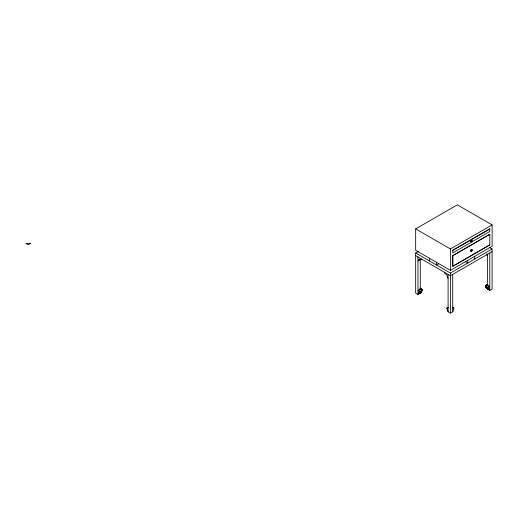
<?xml version="1.0" encoding="UTF-8"?>
<svg xmlns="http://www.w3.org/2000/svg" width="518" height="518" viewBox="0 0 518 518"><rect width="100%" height="100%" fill="white"/><g stroke="black" fill="none" stroke-linecap="round" stroke-linejoin="round"><path stroke-width="0.78" d="M419.716 288.086L420.875 288.753A1.58 0.913 -60 0 1 421.438 289.348L421.445 289.737A1.58 0.913 -60 0 1 421.412 289.944M421.387 290.443A1.58 1.12 -45 0 0 421.6 289.827L421.814 290.637A1.58 1.276 17 0 1 421.471 291.336L420.195 293.201L421.257 291.55A1.58 1.12 45 0 0 421.6 290.974L421.801 289.646A1.58 1.12 -45 0 0 421.108 288.953L417.981 290.43L418.557 290.76A1.58 0.913 60 0 1 419.127 292.01L419.127 292.405A1.58 0.913 60 0 1 418.848 292.935L417.981 294.438L415.663 293.104L415.663 252.985L418.44 251.379M421.613 290.74L421.594 290.585A1.58 1.12 45 0 0 420.901 289.426L420.195 289.193L421.115 288.973A1.58 1.295 0 0 1 421.917 289.892L421.885 289.802A1.58 1.217 -32.2 0 0 421.134 289.038L420.195 288.986L420.901 288.753A1.58 1.12 -45 0 1 421.594 289.439L421.671 289.886A1.58 0.991 -55.5 0 1 421.367 290.727C422.021 291.912 418.758 294.904 421.115 291.647A1.58 0.991 55.5 0 0 421.412 291.097L421.451 290.831A1.58 1.12 -45 0 0 421.807 290.035L421.814 289.899M421.814 290.637L421.807 290.766A1.58 1.12 45 0 1 421.458 291.349L420.26 293.22L421.516 291.226A1.58 1.217 32.2 0 0 421.892 290.611L421.943 290.32A1.58 1.276 -17 0 1 421.542 291.09L421.406 290.702A1.58 0.991 55.5 0 0 420.791 289.484L420.163 289.18L421.108 289.225A1.58 1.295 0 0 1 421.917 290.132L421.924 290.52A1.58 1.295 0 0 1 421.522 291.213L420.292 293.22L421.089 291.304M421.93 290.352L421.801 290.378A1.58 1.12 45 0 0 421.108 289.225L420.292 289.206L420.992 288.817A1.58 1.217 -32.2 0 1 421.749 289.581L421.756 289.97A1.58 1.217 -32.2 0 1 421.38 290.74M421.762 289.834L421.892 290.19A1.58 1.217 -32.2 0 1 421.516 290.967A1.58 1.295 0 0 0 421.924 290.281L421.814 289.789A1.58 1.276 -17 0 0 421.063 288.889L420.163 288.999L421.115 289.206L418.557 290.76M421.924 289.963A1.58 1.276 -17 0 0 421.134 289.122L420.227 289.199L420.992 289.361A1.58 1.217 32.2 0 1 421.749 290.443L421.756 290.831A1.58 1.217 32.2 0 1 421.38 291.446L420.428 293.013M489.322 247.364L492.1 248.97L492.1 289.089L489.782 290.43L488.914 288.921A1.58 0.913 -60 0 1 488.629 288.39L488.636 288.002A1.58 0.913 -60 0 1 489.206 286.752L489.782 286.415L486.888 284.745A1.58 0.913 60 0 0 486.318 285.34L486.318 285.722L486.357 285.308A1.58 0.991 55.5 0 1 486.972 284.686L487.6 284.984L486.622 285.114A1.58 1.276 17 0 0 485.832 285.955L485.897 286.668A1.58 1.276 -17 0 0 486.292 287.322L487.503 289.206L486.292 286.842A1.58 1.276 17 0 1 485.897 286.111A1.58 1.295 0 0 1 486.648 285.198L487.6 285.165L486.972 285.47A1.58 0.991 -55.5 0 0 486.357 286.694L487.47 289.206L486.221 287.089A1.58 1.276 -17 0 1 485.826 286.435L485.903 286.279A1.58 1.276 -17 0 1 486.693 285.276L487.567 285.178L486.862 285.418A1.58 1.12 -45 0 0 486.169 286.571L486.162 286.959A1.58 1.12 -45 0 0 486.506 287.542L487.567 289.193L486.298 287.335A1.58 1.12 -45 0 1 485.955 286.758L486.149 286.83M452.726 307.815L453.302 307.478A1.58 0.913 -60 0 1 453.872 308.074L453.872 308.456A1.58 0.913 -60 0 1 453.593 309.317L452.726 311.823L450.407 313.163L448.089 311.823L447.222 309.317A1.58 0.913 60 0 1 446.937 308.456L446.943 308.074A1.58 0.913 60 0 1 447.513 307.478L448.089 307.815M486.771 284.803A1.58 1.217 32.2 0 0 486.013 285.567L485.955 286.02A1.58 1.12 45 0 0 486.298 286.83L486.318 287.05A1.58 0.991 -55.5 0 0 486.661 287.632L487.6 289.18L486.396 287.451A1.58 0.991 -55.5 0 1 486.091 286.901L486.091 286.512A1.58 0.991 -55.5 0 1 486.706 285.288L486.771 284.803L487.535 284.965L486.655 284.945A1.58 1.12 45 0 0 485.962 285.632L485.949 285.781M486.13 286.085A1.58 0.991 55.5 0 1 486.091 285.878L486.091 285.489A1.58 0.991 55.5 0 1 486.706 284.868L486.972 284.686M486.001 286.694L485.865 286.596A1.58 1.217 -32.2 0 0 486.24 287.218L486.383 287.438A1.58 1.217 -32.2 0 1 486.007 286.823L485.962 286.363A1.58 1.12 -45 0 1 486.655 285.211L486.862 284.738L487.567 284.978L486.706 284.868A1.58 1.276 17 0 0 485.903 285.722M486.149 285.683L486.169 285.431A1.58 1.12 45 0 1 486.862 284.738M485.819 286.305L485.839 286.273A1.58 1.295 0 0 0 486.24 286.966L487.432 289.206L486.383 286.732L487.399 289.199L486.221 287.076A1.58 1.276 17 0 1 485.826 286.344L486.001 285.716M485.858 285.936L485.871 285.794A1.58 1.217 32.2 0 1 486.629 285.029L487.535 285.191L486.771 285.353A1.58 1.217 -32.2 0 0 486.013 286.428L485.858 286.363M471.05 241.233L471.25 240.617L471.684 240.864M471.743 240.831C470.797 242.793 472.869 240.022 471.399 241.148M486.24 287.205A1.58 1.295 0 0 1 485.839 286.506L485.832 286.046A1.58 1.276 -17 0 1 486.622 285.042L487.503 284.958L486.622 285.114A1.58 1.217 -32.2 0 0 485.871 286.208A1.58 1.217 32.2 0 0 486.24 286.953L488.623 288.261M485.819 286.104L485.845 285.884A1.58 1.295 0 0 1 486.648 284.958L487.47 284.958M471.063 241.123L471.399 240.63M471.225 250.408L471.225 250.744M471.807 250.343L471.671 250.55M421.762 290.702L421.905 290.481A1.58 1.276 17 0 1 421.542 291.103L421.257 291.55M485.819 286.208L485.89 285.871L485.89 286.538M417.955 256.98L417.981 294.438L420.292 293.104L420.726 291.848M420.163 293.013L421.134 291.349M421.166 291.388L420.396 293.201L421.192 291.433M420.227 292.994L421.231 291.524M420.292 293.104L421.166 291.595A1.58 0.913 60 0 0 421.445 291.064L421.438 290.676A1.58 0.913 60 0 0 420.875 289.426L420.292 289.089M420.992 289.361C421.484 288.286 419.243 289.62 421.056 288.876A1.58 0.991 -55.5 0 1 421.665 289.497L421.678 289.646M421.542 291.103L420.292 293.22L421.238 291.621L418.848 292.935M471.27 250.317L471.399 249.987M487.567 288.986L486.396 286.719M471.322 240.753L471.678 240.786M420.791 289.484L420.992 288.817M421.872 290.443L421.853 290.287A1.58 1.276 17 0 0 421.063 289.29L420.26 289.206L421.056 289.303A1.58 0.991 55.5 0 1 421.665 290.52L421.419 290.863A1.58 1.276 -17 0 0 421.859 290.119L421.943 290.222A1.58 1.217 32.2 0 0 421.134 289.141L420.331 289.206M415.663 228.911L457.355 204.837L492.1 224.896L492.1 246.296L450.407 270.37L415.663 250.311L415.663 228.911L450.407 248.97L492.1 224.896M420.81 259.278A1.334 0.771 60 0 1 420.266 259.654L417.955 260.988A1.334 0.771 60 0 0 418.531 260.321L420.266 259.317M452.758 250.369L489.75 229.014M438.824 263.681L436.506 265.015L436.506 262.341M489.711 234.382L452.797 255.698L452.797 266.233L489.711 244.917M415.663 252.985L450.407 273.044L492.1 248.97M419.133 292.165L421.451 290.831M419.133 292.275L421.671 290.915A1.58 0.991 55.5 0 1 421.367 291.459M492.1 251.644L450.407 275.718L415.663 255.659M446.93 308.216L448.089 307.55M486.311 285.483L487.47 284.816M446.93 308.32L448.089 307.653M486.311 285.586L487.47 284.919M489.782 252.985L489.782 290.43L487.47 289.089L486.596 287.587A1.58 0.913 -60 0 1 486.318 287.05L486.357 286.694A1.58 0.913 -60 0 1 486.888 285.412L487.47 285.075M471.399 241.362L470.979 241.194M471.309 241.472L471.399 240.579M471.762 250.2C472.325 252.091 471.024 249.145 471.134 250.731M486.771 285.353L487.399 284.965L486.693 285.276L486.972 285.47M487.47 285.198L486.862 285.418M420.331 288.973L421.134 289.057A1.58 1.276 17 0 1 421.924 290.061M471.574 250.039L471.076 250.66M465.462 261.674L467.78 263.014L467.78 260.34M486.888 285.412L489.206 286.752M488.623 288.157L486.311 286.817L486.506 287.542M486.596 287.587L488.914 288.921M452.726 307.55L453.878 308.32L452.726 307.653M486.24 287.218L487.399 288.979M487.03 287.833L487.47 289.089M421.451 289.491L421.438 289.348A1.58 0.991 -55.5 0 0 420.791 288.694M486.001 285.826L486.007 285.955A1.58 1.217 32.2 0 0 486.137 286.357M487.47 254.034L487.47 285.904M474.728 256.326L474.728 259M452.726 274.378L452.726 311.823M450.407 248.97L450.407 270.37M450.407 273.044L450.407 313.163M448.089 274.378L448.089 311.823M429.558 258.333L429.558 261.007M420.428 293.194L420.428 291.589L420.363 293.214M420.292 259.641L420.292 289.918M444.619 272.371A0.971 0.557 60 0 0 445.195 273.711A2.966 1.716 60 0 1 447.079 275.693L447.235 276.036A2.966 1.716 60 0 1 447.513 277.052A1.334 0.771 60 0 0 448.089 278.393M471.25 250.977A0.816 0.473 -60 0 1 470.694 250.459A0.816 0.473 -60 0 1 471.542 249.559A0.816 0.473 -60 0 1 471.665 250.544M471.328 251.016A0.816 0.473 -60 0 1 470.784 250.434A0.816 0.473 -60 0 1 471.697 249.624A0.816 0.473 -60 0 1 471.613 250.764M471.367 241.686A0.777 0.447 -60 0 1 470.894 241.064A0.777 0.447 -60 0 1 471.775 240.352A0.777 0.447 -60 0 1 471.645 241.459M421.425 258.987A0.971 0.557 60 0 1 420.849 259.654A2.966 1.716 60 0 0 418.958 259.46L418.809 259.622A2.966 1.716 60 0 0 418.531 260.321M487.47 255.659A1.334 0.771 60 0 1 486.888 254.319A2.966 1.716 60 0 0 486.829 253.988M30.53 243.356L28.218 244.697L25.9 243.356L30.53 243.356M489.782 228.911L452.726 250.304L452.726 252.985L489.75 231.52L489.782 228.911M489.782 234.259L452.726 255.659L452.726 266.356L489.782 244.956L489.782 234.259M471.652 251.01A0.816 0.473 -60 0 0 471.911 249.741A0.816 0.473 -60 0 0 470.94 250.602A0.816 0.473 -60 0 0 471.652 251.01M471.581 250.99A0.777 0.447 -60 0 0 471.885 249.773A0.777 0.447 -60 0 0 470.946 250.531A0.777 0.447 -60 0 0 471.581 250.99M471.574 241.608A0.816 0.473 -60 0 0 471.833 240.339A0.816 0.473 -60 0 0 470.868 241.194A0.816 0.473 -60 0 0 471.574 241.608"/></g></svg>
